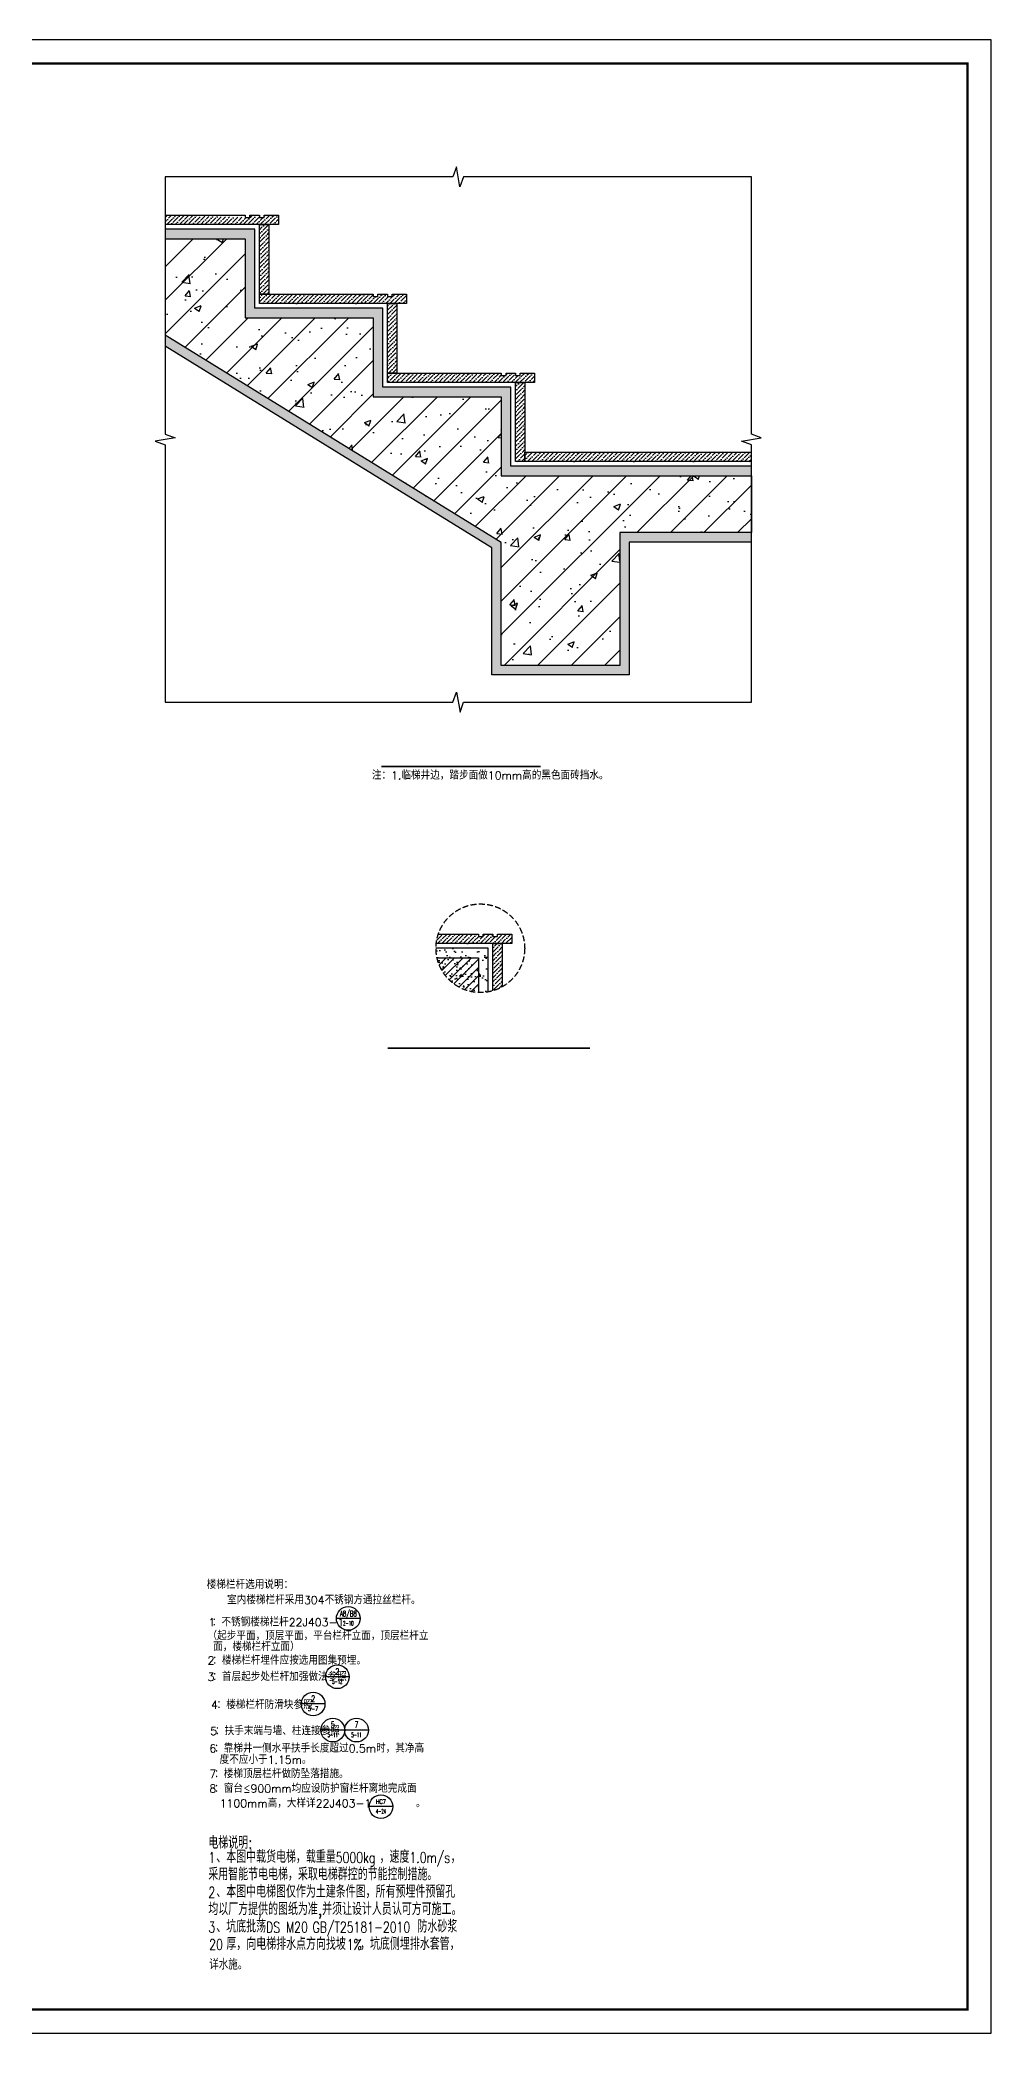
# Model space of a CAD drawing. Extents: x 6843040 to 15500510, y -6507076 to -4940511.
# Drawn here: x 7743744 to 7763804, y -6072389 to -6030339 of the extents above; entities that cross this region are included whole.
import ezdxf
from ezdxf.enums import TextEntityAlignment as Align

# ---------------------------------------------------------------- set-up
doc = ezdxf.new("R2010")
doc.units = 0
doc.header["$LTSCALE"] = 1000
doc.header["$MEASUREMENT"] = 0
doc.linetypes.add('__DASH', pattern=[0.35, 0.25, -0.1])
for name, color, linetype in [('4-立面造型线', 2, 'Continuous'), ('AXIS', 3, 'Continuous'), ('COLUMN', 10, 'Continuous'), ('DIM_SYMB', 3, 'Continuous'), ('PE-立面结构', 5, 'Continuous'), ('plan-1', 40, 'Continuous'), ('plan3', 6, 'Continuous'), ('PUB_HACTH', 8, 'Continuous'), ('PUB_TEXT', 7, 'Continuous'), ('PUB_TITLE', 4, 'Continuous'), ('批荡层', 213, 'Continuous')]:
    doc.layers.add(name, color=color, linetype=linetype)
doc.styles.add('_HZTXT', font='SIMPLEX', dxfattribs={"width": 0.9, "bigfont": 'HZTXT'})
doc.styles.add('_TCH_LABEL', font='COMPLEX', dxfattribs={"bigfont": 'GBCBIG'})
pattern_1 = [(37.5, (-3e-09, 0), (-0.80001565, 24.470661866), [0, -19.304, 0, -21.59, 0, -20.6375]), (7.5, (-3e-09, 0), (22.47616416, 35.84125503), [0, -10.414, 0, -17.399, 0, -6.6675]), (327.5, (-15.62, 0), (39.54961851, 0.071859234), [0, -6.35, 0, -22.86, 0, -29.845]), (317.5, (-15.62, 0), (38.17782262, 11.14646616), [0, -3.175, 0, -14.986, 0, -17.145])]
pattern_2 = [(45, (-3e-09, 0), (3.3675960454, 12.3478521665), [15.875, -3.175, 0, -3.175])]

# ---------------------------------------------------------------- blocks, each defined once
blk = doc.blocks.new('tewrt')
at = {"layer": 'PUB_TEXT', "style": '_HZTXT'}
for s, height, width, p in [('电梯说明:', 262.5, 0.8, (93017, -927241)), ('采用智能节电电梯，采取电梯群控的节能控制措施。', 262.5, 0.8, (93017, -927904)), ('1', 226, 0.744186, (93017, -927537)), ('、本图中载货电梯，载重量', 262.5, 0.8, (93185, -927537)), ('5000kg', 225.8, 0.744186, (95705, -927537)), ('，速度', 262.5, 0.8, (96629, -927537)), ('1.0m/s', 225.8, 0.744186, (97259, -927537)), ('，', 262, 0.8, (98127, -927537)), ('、本图中电梯图仅作为土建条件图，所有预埋件预留孔', 262.5, 0.8, (93185, -928272)), ('均以厂方提供的图纸为准,并须让设计人员认可方可施工。', 262.5, 0.8, (93017, -928639)), ('2', 226, 0.744186, (93017, -928272)), ('3', 226, 0.744186, (93017, -929007)), ('、坑底批荡', 262.5, 0.8, (93185, -929007)), (',', 226, 0.744186, (94067, -928639)), ('DS', 225.8, 0.744186, (94235, -929007)), ('M20', 225.8, 0.744186, (94655, -929007)), ('GB/T25181-2010', 225.75, 0.744186, (95216, -929007)), ('防水砂浆', 262.5, 0.8, (97428, -929007)), ('20', 225.8, 0.744186, (93036, -929374)), ('厚，向电梯排水点方向找坡', 262.5, 0.8, (93398, -929374)), ('1%', 225.8, 0.744186, (95937, -929374)), ('，坑底侧埋排水套管，', 262.5, 0.8, (96217, -929374)), ('详水施。', 225.8, 0.744186, (93036, -929789))]:
    blk.add_text(s, height=height, dxfattribs=dict(at, width=width)).set_placement(p)
blk = doc.blocks.new('tertwerwe')
at = {"layer": 'AXIS'}
for p, q in [((7668840, -6066712), (7668340, -6066712)), ((7668609, -6067944), (7668109, -6067944)), ((7668099, -6068517), (7667599, -6068517)), ((7668514, -6069068), (7668014, -6069068)), ((7669014, -6069068), (7668514, -6069068)), ((7669529, -6070683), (7669029, -6070683))]:
    blk.add_line(p, q, dxfattribs=at)
for centre in [(7668590, -6066712), (7668359, -6067944), (7667849, -6068517), (7668264, -6069068), (7668764, -6069068), (7669279, -6070683)]:
    blk.add_circle(centre, 250, dxfattribs=at)
at = {"layer": 'PUB_TEXT', "style": '_HZTXT'}
for s, height, p in [('楼梯栏杆选用说明：', 168.8, (7665604, -6066086)), ('   室内楼梯栏杆采用304不锈钢方通拉丝栏杆。', 168.79, (7665658, -6066410)), ('1', 169, (7665640, -6066879)), ('：不锈钢楼梯栏杆22J403-1', 168.79, (7665713, -6066879)), ('（起步平面，顶层平面，平台栏杆立面，顶层栏杆立', 168.79, (7665622, -6067167)), ('面，楼梯栏杆立面）', 168.8, (7665741, -6067397)), ('2', 169, (7665622, -6067685)), ('：楼梯栏杆埋件应按选用图集预埋。', 168.79, (7665724, -6067685)), ('3', 169, (7665622, -6068030)), ('：首层起步处栏杆加强做法参照', 168.79, (7665724, -6068030)), ('4', 169, (7665697, -6068621)), ('：楼梯栏杆防滑块参照', 168.8, (7665813, -6068621)), ('5', 169, (7665678, -6069172)), ('：扶手末端与墙、柱连接参照', 168.79, (7665780, -6069172)), ('6', 169, (7665660, -6069539)), ('：靠梯井一侧水平扶手长度超过0.5m时，其净高', 168.79, (7665762, -6069539)), ('7', 169, (7665660, -6070079)), ('：楼梯顶层栏杆做防坠落措施。', 168.79, (7665762, -6070079)), ('度不应小于1.15m。', 168.79, (7665877, -6069778)), ('8', 169, (7665660, -6070387)), ('：窗台≤900mm均应设防护窗栏杆离地完成面', 168.79, (7665762, -6070387)), ('1100mm高，大样详22J403-1      。', 168.79, (7665877, -6070698))]:
    blk.add_text(s, height=height, dxfattribs=at).set_placement(p)
at = {"layer": 'PUB_TEXT', "style": '_TCH_LABEL'}
for s, height, width, p, p2 in [('A8/B8', 118.8, 0.635096, (7668414, -6066669), (7668770, -6066669)), ('2-10', 90.6, 0.693333, (7668478, -6066861), (7668703, -6066861)), ('5-12', 93.5, 0.653333, (7668250, -6068090), (7668468, -6068090)), ('5-7', 93.5, 0.816667, (7667740, -6068664), (7667958, -6068664)), ('5-11', 93.5, 0.7, (7668155, -6069214), (7668373, -6069214)), ('5-11', 93.5, 0.7, (7668655, -6069214), (7668873, -6069214)), ('4-24', 93.5, 0.590361, (7669170, -6070829), (7669388, -6070829)), ('HC7', 93.5, 0.830508, (7669170, -6070623), (7669388, -6070623))]:
    blk.add_text(s, height=height, dxfattribs=dict(at, width=width)).set_placement(p, p2, align=Align.FIT)
for s, p, p2 in [('2', (7668316, -6067898), (7668403, -6067898)), ('2', (7667806, -6068471), (7667893, -6068471)), ('5', (7668221, -6069021), (7668308, -6069021)), ('7', (7668721, -6069021), (7668808, -6069021))]:
    blk.add_text(s, height=131, dxfattribs=at).set_placement(p, p2, align=Align.FIT)
blk = doc.blocks.new('梯级大样')
at = {"layer": 'PE-立面结构'}
h = blk.add_hatch(dxfattribs=at)
h.set_pattern_fill('ANSI36', color=251, scale=4, style=0)
h.set_pattern_definition(pattern_2)
h.paths.add_polyline_path([(7765149.5, -6037565.4), (7765149.5, -6037545.4), (7765119.5, -6037545.4), (7765119.5, -6037550.4), (7765109.5, -6037550.4), (7765089.5, -6037545.4), (7765089.5, -6037550.4), (7765079.5, -6037550.4), (7764910.6, -6037545.4), (7764910.6, -6037565.4)])
h = blk.add_hatch(dxfattribs=at)
h.set_pattern_fill('ANSI36', color=251, scale=4, style=0)
h.set_pattern_definition(pattern_2)
h.paths.add_polyline_path([(7765669.5, -6037898.7), (7765649.5, -6037898.7), (7765649.5, -6038065.4), (7765669.5, -6038065.4), (7765669.5, -6038045.4)])
h.paths.add_polyline_path([(7765689.5, -6037878.7), (7765659.5, -6037878.7), (7765659.5, -6037883.7), (7765649.5, -6037883.7), (7765649.5, -6037878.7), (7765629.5, -6037878.7), (7765629.5, -6037883.7), (7765619.5, -6037883.7), (7765619.5, -6037878.7), (7765379.5, -6037878.7), (7765379.5, -6037898.7), (7765689.5, -6037898.7)])
h.paths.add_polyline_path([(7765399.5, -6037732.1), (7765379.5, -6037732.1), (7765379.5, -6037878.7), (7765399.5, -6037878.7)])
h.paths.add_polyline_path([(7765419.5, -6037712.1), (7765389.5, -6037712.1), (7765389.5, -6037717.1), (7765379.5, -6037717.1), (7765379.5, -6037712.1), (7765359.5, -6037712.1), (7765359.5, -6037717.1), (7765349.5, -6037717.1), (7765349.5, -6037712.1), (7765109.5, -6037712.1), (7765109.5, -6037732.1), (7765419.5, -6037732.1)])
h.paths.add_polyline_path([(7765129.5, -6037565.4), (7765109.5, -6037565.4), (7765109.5, -6037712.1), (7765129.5, -6037712.1)])
h = blk.add_hatch(dxfattribs=at)
h.set_pattern_fill('钢筋混凝土', color=251, scale=20, style=0)
h.set_pattern_definition([(45, (-3e-09, 0), (-35.35533906, 35.35533906), []), (50, (-3e-09, 0), (143.4520365, -12.550427), [15, -165]), (355, (-3e-09, 0), (-27.7502667, 150.4384267), [12, -132]), (100.4514, (11.95, -1.05), (115.7018763, 137.8879084), [12.748038, -140.2284224]), (46.1842, (-3e-09, 40), (213.4482097, -33.103803), [22.5, -247.5]), (96.6356, (17.79, 37.24), (186.932541, 194.823574), [19.1220576, -210.3426]), (351.1842, (-3e-09, 40), (186.932389, 194.82372), [18, -198]), (21, (20, 30), (119.3814104, -80.5237781), [15, -165]), (326, (20, 30), (48.6630664, 145.030009), [12, -132]), (71.4514, (29.95, 23.29), (168.0445257, 64.5060993), [12.748038, -140.2284224]), (37.5, (-3e-09, 0), (2.43197106, 66.57877077), [0, -130.4, 0, -134, 0, -132.5]), (7.5, (-3e-09, 0), (52.6139075, 78.8823424), [0, -76.4, 0, -127.4, 0, -50.5]), (327.5, (-44.6, 0), (106.76448723, -4.51097435), [0, -50, 0, -156, 0, -207]), (317.5, (-64.6, 0), (116.6372339, 20.0209965), [0, -65, 0, -103.6, 0, -147])])
h.paths.add_polyline_path([(7765619.5, -6038095.4), (7765619.5, -6037928.7), (7765349.5, -6037928.7), (7765349.5, -6037762.1), (7765079.5, -6037762.1), (7765079.5, -6037595.4), (7764910.6, -6037595.4), (7764910.6, -6037798.8), (7765619.5, -6038236.4), (7765619.5, -6038495.4), (7765869.5, -6038495.4), (7765869.5, -6038215.4), (7766146.9, -6038215.4), (7766146.9, -6038095.4)])
h = blk.add_hatch(dxfattribs=at)
h.set_pattern_fill('ANSI36', color=251, scale=4, style=0)
h.set_pattern_definition([(45, (-77.245, 0), (3.3675960454, 12.3478521665), [15.875, -3.175, 0, -3.175])])
edge = h.paths.add_edge_path()
edge.add_line((7765841.8, -6038045.4), (7766146.9, -6038045.4))
edge.add_line((7765841.8, -6038045.4), (7765841.8, -6038049.1))
edge.add_arc((7765841.8, -6038050.1), 1, -90, 90, ccw=False)
edge.add_arc((7765841.8, -6038050.1), 1, 90, 270, ccw=False)
edge.add_line((7765841.8, -6038049.1), (7765841.8, -6038045.4))
edge.add_line((7765841.8, -6038045.4), (7765669.5, -6038045.4))
edge.add_line((7765669.5, -6038045.4), (7765669.5, -6038065.4))
edge.add_line((7765669.5, -6038065.4), (7766146.9, -6038065.4))
edge.add_line((7766146.9, -6038065.4), (7766146.9, -6038045.4))
at = {"layer": 'PUB_HACTH'}
h = blk.add_hatch(dxfattribs=at)
h.set_pattern_fill('AR-SAND', color=256, scale=10)
h.set_pattern_definition(pattern_1)
h.paths.add_polyline_path([(7766146.9, -6038077), (7766142.4, -6038075.4), (7765639.5, -6038075.4), (7765639.5, -6037908.7), (7765369.5, -6037908.7), (7765369.5, -6037742.1), (7765099.5, -6037742.1), (7765099.5, -6037575.4), (7764910.6, -6037575.4), (7764910.6, -6037595.4), (7765079.5, -6037595.4), (7765079.5, -6037762.1), (7765349.5, -6037762.1), (7765349.5, -6037928.7), (7765619.5, -6037928.7), (7765619.5, -6038095.4), (7766146.9, -6038095.4)])
h = blk.add_hatch(dxfattribs=at)
h.set_pattern_fill('AR-SAND', color=256, scale=10)
h.set_pattern_definition(pattern_1)
h.paths.add_polyline_path([(7764910.6, -6037798.8), (7764910.6, -6037822.3), (7765599.5, -6038247.6), (7765599.5, -6038515.4), (7765889.5, -6038515.4), (7765889.5, -6038235.4), (7766146.9, -6038235.4), (7766146.9, -6038215.4), (7765869.5, -6038215.4), (7765869.5, -6038495.4), (7765619.5, -6038495.4), (7765619.5, -6038236.4)])
blk.add_lwpolyline([(7765860.3, -6038065.4), (7765649.5, -6038065.4), (7765649.5, -6037898.7), (7765379.5, -6037898.7), (7765379.5, -6037732.1), (7765109.5, -6037732.1), (7765109.5, -6037565.4), (7764910.6, -6037565.4)])
at = {"layer": '4-立面造型线', "color": 2}
for points in [[(7764910.6, -6037545.4), (7765079.5, -6037545.4), (7765079.5, -6037550.4), (7765089.5, -6037550.4), (7765089.5, -6037545.4), (7765109.5, -6037545.4), (7765109.5, -6037550.4), (7765119.5, -6037550.4), (7765119.5, -6037545.4), (7765149.5, -6037545.4), (7765149.5, -6037565.4), (7765129.5, -6037565.4)], [(7765149.5, -6037565.4), (7764910.6, -6037565.4)], [(7765419.5, -6037732.1), (7765109.5, -6037732.1), (7765109.5, -6037712.1), (7765349.5, -6037712.1), (7765349.5, -6037717.1), (7765359.5, -6037717.1), (7765359.5, -6037712.1), (7765379.5, -6037712.1), (7765379.5, -6037717.1), (7765389.5, -6037717.1), (7765389.5, -6037712.1), (7765419.5, -6037712.1), (7765419.5, -6037732.1), (7765399.5, -6037732.1)], [(7765689.5, -6037898.7), (7765379.5, -6037898.7), (7765379.5, -6037878.7), (7765619.5, -6037878.7), (7765619.5, -6037883.7), (7765629.5, -6037883.7), (7765629.5, -6037878.7), (7765649.5, -6037878.7), (7765649.5, -6037883.7), (7765659.5, -6037883.7), (7765659.5, -6037878.7), (7765689.5, -6037878.7), (7765689.5, -6037898.7), (7765669.5, -6037898.7)], [(7766146.9, -6038065.4), (7765669.5, -6038065.4), (7765669.5, -6038045.4), (7766146.9, -6038045.4)]]:
    blk.add_lwpolyline(points, dxfattribs=at)
at = {"layer": '4-立面造型线'}
for points in [[(7765109.5, -6037565.4), (7765129.5, -6037565.4), (7765129.5, -6037712.1), (7765109.5, -6037712.1)], [(7765379.5, -6037732.1), (7765399.5, -6037732.1), (7765399.5, -6037878.7), (7765379.5, -6037878.7)], [(7765649.5, -6037898.7), (7765669.5, -6037898.7), (7765669.5, -6038065.4), (7765649.5, -6038065.4)]]:
    blk.add_lwpolyline(points, close=True, dxfattribs=at)
at = {"layer": 'COLUMN'}
for points in [[(7764910.6, -6037595.4), (7765079.5, -6037595.4), (7765079.5, -6037762.1), (7765349.5, -6037762.1), (7765349.5, -6037928.7), (7765619.5, -6037928.7), (7765619.5, -6038095.4), (7766146.9, -6038095.4), (7766146.9, -6038215.4)], [(7766146.9, -6038215.4), (7765869.5, -6038215.4), (7765869.5, -6038495.4), (7765619.5, -6038495.4), (7765619.5, -6038236.4), (7764910.6, -6037798.8)]]:
    blk.add_lwpolyline(points, dxfattribs=at)
at = {"layer": 'DIM_SYMB'}
for points in [[(7766146.9, -6037464.7), (7765540, -6037464.7), (7765532.3, -6037485.7), (7765524.9, -6037443.7), (7765517.5, -6037464.7), (7764910.6, -6037464.7)], [(7764910.6, -6037464.7), (7764910.6, -6038007.6), (7764931.6, -6038015.3), (7764889.6, -6038022.7), (7764910.6, -6038030.1), (7764910.6, -6038573.1)], [(7766146.9, -6038573.1), (7766146.9, -6038030.1), (7766125.9, -6038022.5), (7766167.9, -6038015.1), (7766146.9, -6038007.6), (7766146.9, -6037464.7)], [(7764910.6, -6038573.1), (7765517.5, -6038573.1), (7765525.1, -6038552.1), (7765532.5, -6038594.1), (7765540, -6038573.1), (7766146.9, -6038573.1)]]:
    blk.add_lwpolyline(points, dxfattribs=at)
at = {"layer": '批荡层'}
for points in [[(7766146.9, -6038075.4), (7765639.5, -6038075.4), (7765639.5, -6037908.7), (7765369.5, -6037908.7), (7765369.5, -6037742.1), (7765099.5, -6037742.1), (7765099.5, -6037575.4), (7764910.6, -6037575.4)], [(7766146.9, -6038235.4), (7765889.5, -6038235.4), (7765889.5, -6038515.4), (7765599.5, -6038515.4), (7765599.5, -6038247.6), (7764910.6, -6037822.3)]]:
    blk.add_lwpolyline(points, dxfattribs=at)
blk = doc.blocks.new('防滑做法')
at = {"layer": 'PE-立面结构'}
h = blk.add_hatch(dxfattribs=at)
h.set_pattern_fill('ANSI36', color=251, scale=4, style=0)
h.set_pattern_definition([(45, (-5563934.111, 5681155.9045), (3.3675960454, 12.3478521665), [15.875, -3.175, 0, -3.175])])
edge = h.paths.add_edge_path()
edge.add_arc((2201689.2, -356752.8), 93.5, 161.2817, 173.8592)
edge.add_line((2201596.2, -356742.8), (2201755.4, -356742.8))
edge.add_line((2201755.4, -356742.8), (2201755.4, -356722.8))
edge.add_line((2201755.4, -356722.8), (2201725.4, -356722.8))
edge.add_line((2201725.4, -356722.8), (2201725.4, -356727.8))
edge.add_line((2201725.4, -356727.8), (2201715.4, -356727.8))
edge.add_line((2201715.4, -356727.8), (2201715.4, -356722.8))
edge.add_line((2201715.4, -356722.8), (2201695.4, -356722.8))
edge.add_line((2201695.4, -356722.8), (2201695.4, -356727.8))
edge.add_line((2201695.4, -356727.8), (2201685.4, -356727.8))
edge.add_line((2201685.4, -356727.8), (2201685.4, -356722.8))
edge.add_line((2201685.4, -356722.8), (2201600.6, -356722.8))
edge = h.paths.add_edge_path()
edge.add_arc((2201689.2, -356752.8), 93.5, 286.3105, 299.6556)
edge.add_line((2201735.4, -356834.1), (2201735.4, -356742.8))
edge.add_line((2201735.4, -356742.8), (2201715.4, -356742.8))
edge.add_line((2201715.4, -356742.8), (2201715.4, -356842.6))
h = blk.add_hatch(dxfattribs=at)
h.set_pattern_fill('钢筋混凝土', color=251, scale=5, style=0)
h.set_pattern_definition([(45, (0, 0), (-8.838834765, 8.838834765), []), (50, (0, 0), (35.86300913, -3.13760675), [3.75, -41.25]), (355, (0, 0), (-6.9375667, 37.6096067), [3, -33]), (100.4514, (2.99, -0.26), (28.9254691, 34.4719771), [3.1870095, -35.0571056]), (46.1842, (0, 10), (53.3620524, -8.2759507), [5.625, -61.875]), (96.6356, (4.447, 9.31), (46.7331353, 48.7058935), [4.7805144, -52.58565]), (351.1842, (0, 10), (46.7330973, 48.70593), [4.5, -49.5]), (21, (5, 7.5), (29.8453526, -20.13094453), [3.75, -41.25]), (326, (5, 7.5), (12.1657666, 36.25750225), [3, -33]), (71.4514, (7.487, 5.822), (42.01113143, 16.12652484), [3.1870095, -35.0571056]), (37.5, (0, 0), (0.607992766, 16.64469269), [0, -32.6, 0, -33.5, 0, -33.125]), (7.5, (0, 0), (13.15347687, 19.7205856), [0, -19.1, 0, -31.85, 0, -12.625]), (327.5, (-11.15, 0), (26.69112181, -1.12774359), [0, -12.5, 0, -39, 0, -51.75]), (317.5, (-16.15, 0), (29.15930847, 5.00524912), [0, -16.25, 0, -25.9, 0, -36.75])])
h.paths.add_polyline_path([(2201685.4, -356772.8), (2201597.9, -356772.8, 0.341157), (2201685.4, -356846.2)])
at = {"layer": 'PUB_HACTH'}
h = blk.add_hatch(dxfattribs=at)
h.set_pattern_fill('AR-SAND', color=256, scale=10)
h.set_pattern_definition([(37.5, (-5563934.11, 5681155.904), (-0.80001565, 24.470661866), [0, -19.304, 0, -21.59, 0, -20.6375]), (7.5, (-5563934.11, 5681155.904), (22.47616416, 35.84125503), [0, -10.414, 0, -17.399, 0, -6.6675]), (327.5, (-5563949.732, 5681155.904), (39.54961851, 0.071859234), [0, -6.35, 0, -22.86, 0, -29.845]), (317.5, (-5563949.73, 5681155.904), (38.17782262, 11.14646616), [0, -3.175, 0, -14.986, 0, -17.145])])
edge = h.paths.add_edge_path()
edge.add_arc((2201689.2, -356752.8), 93.5, 267.7033, 280.0129)
edge.add_line((2201705.4, -356844.9), (2201705.4, -356752.8))
edge.add_line((2201705.4, -356752.8), (2201595.7, -356752.8))
edge.add_arc((2201689.2, -356752.8), 93.5, 180, 192.3536)
edge.add_line((2201597.9, -356772.8), (2201685.4, -356772.8))
edge.add_line((2201685.4, -356772.8), (2201685.4, -356846.2))
blk.add_lwpolyline([(2201715.4, -356842.6), (2201715.4, -356742.8), (2201596.2, -356742.8)])
at = {"layer": '4-立面造型线', "color": 2}
for points in [[(2201755.4, -356742.8), (2201596.2, -356742.8)], [(2201600.6, -356722.8), (2201685.4, -356722.8), (2201685.4, -356727.8), (2201695.4, -356727.8), (2201695.4, -356722.8), (2201715.4, -356722.8), (2201715.4, -356727.8), (2201725.4, -356727.8), (2201725.4, -356722.8), (2201755.4, -356722.8), (2201755.4, -356742.8), (2201735.4, -356742.8)]]:
    blk.add_lwpolyline(points, dxfattribs=at)
at = {"layer": '4-立面造型线'}
blk.add_lwpolyline([(2201715.4, -356842.6), (2201715.4, -356742.8), (2201735.4, -356742.8), (2201735.4, -356834.1)], dxfattribs=at)
at = {"layer": 'COLUMN'}
blk.add_lwpolyline([(2201597.9, -356772.8), (2201685.4, -356772.8), (2201685.4, -356846.2)], dxfattribs=at)
at = {"layer": 'DIM_SYMB', "linetype": '__DASH', "ltscale": 0.05}
blk.add_circle((2201689.2, -356752.8), 93.5, dxfattribs=at)
at = {"layer": '批荡层'}
blk.add_lwpolyline([(2201705.4, -356844.9), (2201705.4, -356752.8), (2201595.7, -356752.8)], dxfattribs=at)

msp = doc.modelspace()

# ---------------------------------------------------------------- linework, layer by layer
at = {"layer": 'DIM_SYMB', "const_width": 35}
for points in [[(7750946.3, -6045669.9), (7754306.6, -6045669.9)], [(7751076.4, -6051610.5), (7755344, -6051610.5)]]:
    msp.add_lwpolyline(points, dxfattribs=at)
at = {"layer": 'PUB_TITLE'}
msp.add_lwpolyline([(7704353.9, -6072389.3), (7763803.9, -6072389.3), (7763803.9, -6030339.3), (7704353.9, -6030339.3)], close=True, dxfattribs=at)
at = {"layer": 'PUB_TITLE', "const_width": 50}
msp.add_lwpolyline([(7705603.9, -6071889.3), (7763303.9, -6071889.3), (7763303.9, -6030839.3), (7705603.9, -6030839.3)], close=True, dxfattribs=at)

# ---------------------------------------------------------------- block references
at = {"xscale": 10, "yscale": 10, "zscale": 10}
msp.add_blockref('梯级大样', (-69902721.3, 54341418.9), dxfattribs=at)
msp.add_blockref('tewrt', (7654278.8, -5141260))
at = {"layer": 'plan-1'}
msp.add_blockref('tertwerwe', (81657.6, 3071.8), dxfattribs=at)
at = {"layer": 'plan3', "xscale": 10, "yscale": 10, "zscale": 10}
msp.add_blockref('防滑做法', (-14263859.6, -2481975), dxfattribs=at)

# ---------------------------------------------------------------- texts
at = {"layer": 'PUB_TEXT', "style": '_HZTXT'}
msp.add_text('注：1.临梯井边，踏步面做10mm高的黑色面砖挡水。', height=168.794, dxfattribs=at).set_placement((7750745.3, -6045941.1))

doc.saveas('drawing.dxf')
